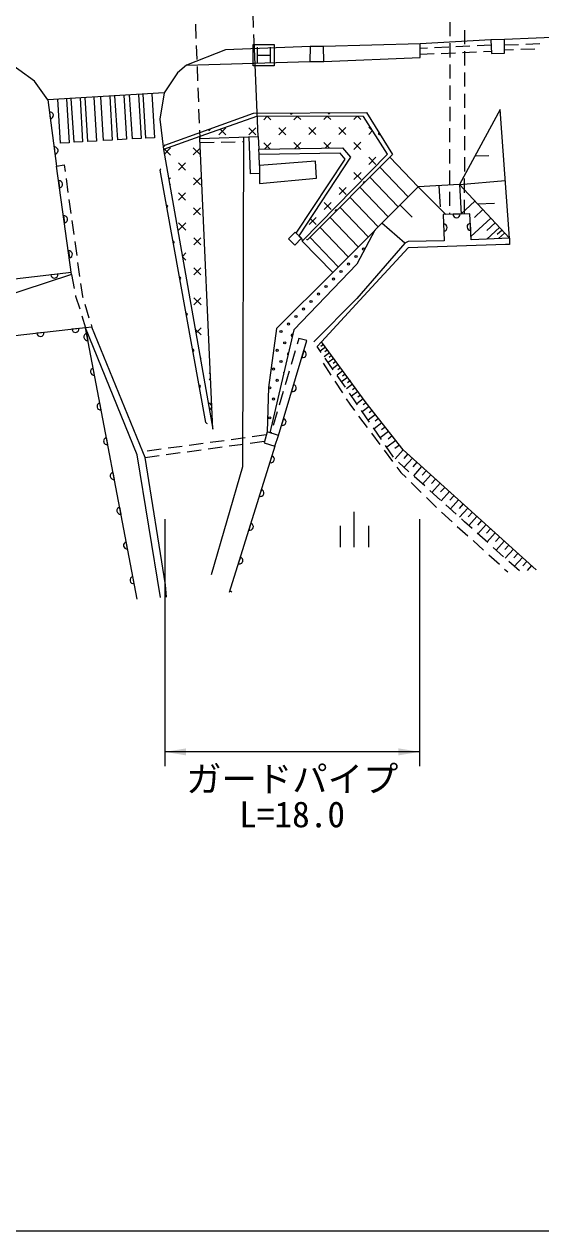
# Model space of a CAD drawing. Units: millimetres, scale not verified. Extents: x -36928797 to 680000, y 20000 to 219661428.
# Drawn here: x 282140 to 318670, y 205000 to 290315 of the extents above; entities that cross this region are included whole.
import ezdxf
from ezdxf.enums import TextEntityAlignment as Align

# ---------------------------------------------------------------- set-up
doc = ezdxf.new("R2010")
doc.units = ezdxf.units.MM
doc.header["$LTSCALE"] = 1000
for name, color, linetype, lineweight in [('M-BGD', 7, 'Continuous', 13), ('M-STR-HTXT', 7, 'Continuous', 13), ('M-TTL-BAND', 7, 'Continuous', 25)]:
    doc.layers.add(name, color=color, linetype=linetype, lineweight=lineweight)
doc.styles.add('ＭＳ ゴシック', font='')
doc.styles.get('ＭＳ ゴシック').set_extended_font_data('MS Gothic')

# ---------------------------------------------------------------- blocks, each defined once
blk = doc.blocks.new('荒地')
at = {"color": 7, "linetype": 'Continuous', "lineweight": 13}
for p, q in [((0, -1.25), (0, 1.25)), ((-1, 0.25), (-1, -1.25)), ((1, 0.25), (1, -1.25))]:
    blk.add_line(p, q, dxfattribs=at)
blk = doc.blocks.new('filled_arrow')
at = {"color": 0, "linetype": 'Continuous', "lineweight": -2}
blk.add_solid([(7.5, 1.25), (0, 0), (7.5, -1.25)], dxfattribs=at)

msp = doc.modelspace()

# ---------------------------------------------------------------- linework, layer by layer
at = {"layer": 'M-BGD'}
for p, q in [((298366, 290070), (298326, 291069)), ((294249, 290310), (294287, 289311)), ((312225, 290465), (312225, 289465)), ((298427, 288572), (298387, 289571)), ((313292, 288898), (313294, 289898)), ((316091, 289240), (315139, 289212)), ((323816, 289554), (316091, 289240)), ((316107, 288260), (316091, 289240)), ((296369, 288490), (293619, 287417)), ((294306, 288811), (294344, 287812)), ((302361, 288728), (296369, 288490)), ((298326, 287372), (298326, 288872)), ((298326, 288872), (299826, 288872)), ((298680, 282361), (298427, 288572)), ((298607, 288685), (298607, 287560)), ((299544, 288685), (299544, 287560)), ((299826, 288872), (299826, 287372)), ((302361, 288728), (302342, 287668)), ((303314, 288738), (302361, 288728)), ((310126, 288927), (303314, 288738)), ((303320, 287685), (303314, 288738)), ((315139, 289212), (310126, 288927)), ((310130, 287954), (310126, 288927)), ((310659, 288622), (310128, 288599)), ((312157, 288687), (311158, 288644)), ((312224, 288965), (312224, 287965)), ((313656, 288752), (312657, 288708)), ((313291, 287398), (313292, 288398)), ((315154, 288817), (314155, 288773)), ((314625, 288379), (315170, 288403)), ((315139, 289212), (315177, 288233)), ((316097, 288845), (317097, 288885)), ((316746, 288490), (316104, 288463)), ((318245, 288552), (317246, 288511)), ((317596, 288905), (318595, 288945)), ((282862, 286281), (280664, 287874)), ((293619, 287417), (302342, 287668)), ((298607, 288122), (299544, 288122)), ((302342, 287668), (303320, 287685)), ((303320, 287685), (310130, 287954)), ((310130, 288186), (311129, 288229)), ((311628, 288250), (312627, 288293)), ((313127, 288315), (314126, 288358)), ((315177, 288233), (316107, 288260)), ((292988, 286867), (292029, 285449)), ((293619, 287417), (292988, 286867)), ((294363, 287312), (294401, 286313)), ((299826, 287372), (298326, 287372)), ((312224, 287465), (312224, 286465)), ((313289, 285898), (313290, 286898)), ((283809, 284966), (282862, 286281)), ((294421, 285813), (294459, 284814)), ((312223, 285965), (312223, 284965)), ((292029, 285449), (283809, 284966)), ((283809, 284966), (284436, 280274)), ((284705, 281903), (284514, 285008)), ((285137, 285044), (285317, 281933)), ((285665, 281959), (285473, 285064)), ((286096, 285101), (286277, 281990)), ((286643, 282016), (286451, 285122)), ((287074, 285158), (287254, 282047)), ((287760, 282082), (287568, 285187)), ((288191, 285224), (288372, 282113)), ((288755, 282141), (288563, 285246)), ((289186, 285282), (289367, 282171)), ((289791, 282201), (289599, 285307)), ((290222, 285343), (290402, 282232)), ((290744, 282257), (290552, 285363)), ((291176, 285399), (291356, 282288)), ((292029, 285449), (291736, 283607)), ((313288, 284398), (313289, 285398)), ((283924, 284107), (283990, 283611)), ((294478, 284315), (294516, 283315)), ((312223, 284465), (312223, 283465)), ((315783, 284286), (312929, 278970)), ((316444, 275184), (315783, 284286)), ((291736, 283607), (291995, 281444)), ((292094, 281768), (298359, 284024)), ((298632, 283800), (294557, 282378)), ((298359, 284024), (306350, 284074)), ((306126, 283788), (298632, 283800)), ((299321, 283799), (299076, 283552)), ((299576, 283554), (299329, 283799)), ((301430, 283796), (301197, 283560)), ((301697, 283562), (301462, 283795)), ((303540, 283792), (303319, 283569)), ((303819, 283571), (303596, 283792)), ((305649, 283789), (305440, 283578)), ((305940, 283580), (305729, 283789)), ((307821, 281124), (306126, 283788)), ((306350, 284074), (308176, 281097)), ((313286, 282898), (313287, 283898)), ((294535, 282816), (294557, 282227)), ((296396, 282980), (295898, 282478)), ((296398, 282480), (295995, 282880)), ((298520, 282489), (298018, 282987)), ((298518, 282989), (298020, 282487)), ((300641, 282497), (300139, 282995)), ((300639, 282997), (300141, 282495)), ((302762, 282506), (302260, 283004)), ((302760, 283006), (302262, 282504)), ((304884, 282515), (304382, 283013)), ((304882, 283015), (304384, 282513)), ((306803, 282724), (306503, 283022)), ((306765, 282784), (306505, 282522)), ((312222, 282965), (312222, 281965)), ((313284, 281398), (313285, 282398)), ((284255, 281629), (284321, 281133)), ((285317, 281933), (284705, 281903)), ((286277, 281990), (285665, 281959)), ((287254, 282047), (286643, 282016)), ((288372, 282113), (287760, 282082)), ((289367, 282171), (288755, 282141)), ((290402, 282232), (289791, 282201)), ((291356, 282288), (290744, 282257)), ((294557, 282378), (291995, 281444)), ((292477, 281559), (292051, 281129)), ((294600, 281067), (294098, 281565)), ((294587, 281556), (294100, 281065)), ((294557, 282227), (294557, 282378)), ((294557, 282378), (294557, 282227)), ((294557, 282227), (298680, 282361)), ((295491, 261672), (294557, 282227)), ((294570, 281951), (295569, 281971)), ((296069, 281981), (297069, 282001)), ((297569, 282012), (297663, 282013)), ((297591, 259030), (297664, 282328)), ((298141, 279734), (298047, 282340)), ((298680, 282361), (298726, 281472)), ((298726, 281472), (304653, 281581)), ((299530, 281487), (299083, 281930)), ((299583, 281932), (299133, 281479)), ((301621, 281525), (301204, 281939)), ((301704, 281941), (301285, 281519)), ((303713, 281564), (303325, 281948)), ((303825, 281950), (303437, 281559)), ((304653, 281581), (305206, 280906)), ((305949, 281459), (305447, 281957)), ((305947, 281959), (305449, 281457)), ((291995, 281444), (295491, 261672)), ((292479, 281059), (292065, 281469)), ((298747, 281089), (298726, 281472)), ((304485, 281199), (298747, 281089)), ((298773, 280329), (298747, 281089)), ((301373, 275542), (304826, 280777)), ((305206, 280906), (301567, 275348)), ((301801, 274965), (307821, 281124)), ((308176, 281097), (302210, 275101)), ((304826, 280777), (304485, 281199)), ((307014, 280402), (306512, 280900)), ((307012, 280902), (306514, 280400)), ((307591, 281486), (307570, 281465)), ((309999, 278809), (307990, 280918)), ((312222, 281465), (312222, 280465)), ((313283, 279898), (313284, 280898)), ((314019, 280999), (314985, 281031)), ((284436, 280274), (284968, 280356)), ((285499, 272608), (284436, 280274)), ((284968, 280356), (285032, 279899)), ((294996, 262152), (291750, 279991)), ((293544, 280002), (293042, 280500)), ((293542, 280502), (293044, 280000)), ((298773, 280329), (298769, 279758)), ((302740, 280626), (298773, 280329)), ((302799, 279414), (302740, 280626)), ((304892, 280394), (304879, 280407)), ((305957, 279337), (305455, 279835)), ((305955, 279837), (305457, 279335)), ((309291, 278102), (307289, 280205)), ((312221, 279965), (312221, 278965)), ((284580, 279237), (284649, 278742)), ((285100, 279404), (285237, 278413)), ((292486, 279437), (292371, 279321)), ((292488, 278937), (292428, 278997)), ((294609, 278946), (294107, 279444)), ((294607, 279446), (294109, 278944)), ((298769, 279758), (298141, 279734)), ((298769, 279758), (298778, 279059)), ((298778, 279059), (302799, 279414)), ((308584, 277394), (306583, 279496)), ((312929, 278970), (316147, 279268)), ((313281, 278398), (313282, 279398)), ((293553, 277881), (293051, 278379)), ((293551, 278381), (293053, 277879)), ((303953, 272765), (309999, 278809)), ((304901, 278272), (304399, 278770)), ((304899, 278772), (304401, 278270)), ((307877, 276687), (305877, 278787)), ((312929, 278970), (309999, 278809)), ((309999, 278809), (311945, 276862)), ((311464, 278889), (311545, 277410)), ((312221, 278465), (312221, 277465)), ((312929, 278970), (313044, 276891)), ((312929, 278970), (316444, 275184)), ((285306, 277918), (285443, 276928)), ((294618, 276825), (294116, 277323)), ((294616, 277325), (294118, 276823)), ((303845, 277207), (303343, 277705)), ((303843, 277707), (303345, 277205)), ((306462, 275273), (304466, 277369)), ((307169, 275980), (305172, 278078)), ((308717, 277527), (309574, 276670)), ((314006, 277810), (313015, 276891)), ((313280, 276898), (313281, 277898)), ((314194, 277607), (315386, 277658)), ((284923, 276761), (284992, 276265)), ((285512, 276432), (285649, 275442)), ((302787, 276642), (302289, 276140)), ((302789, 276142), (302363, 276564)), ((305754, 274566), (303760, 276660)), ((313657, 276908), (311760, 276857)), ((311760, 276857), (311830, 275003)), ((312220, 276965), (312220, 276869)), ((312959, 276889), (312459, 276876)), ((313740, 275057), (313657, 276908)), ((315134, 276595), (313729, 275292)), ((314570, 277203), (313971, 276647)), ((293562, 275760), (293060, 276258)), ((293560, 276260), (293062, 275758)), ((301307, 275608), (300827, 275130)), ((301743, 275172), (301307, 275608)), ((301730, 275577), (301691, 275538)), ((305047, 273858), (303055, 275950)), ((306928, 275740), (305668, 273347)), ((309042, 274825), (307435, 276246)), ((311785, 276180), (311804, 275680)), ((313710, 275733), (313688, 276232)), ((315740, 275942), (314842, 275109)), ((315437, 276269), (314861, 275735)), ((315924, 275744), (315592, 275436)), ((285717, 274946), (285855, 273956)), ((294627, 274703), (294125, 275201)), ((294625, 275203), (294127, 274701)), ((300827, 275130), (301279, 274689)), ((301279, 274689), (301743, 275172)), ((301567, 275348), (301743, 275172)), ((301743, 275172), (301801, 274965)), ((303953, 272765), (301801, 274965)), ((304339, 273151), (302349, 275241)), ((309042, 274825), (305666, 270908)), ((309295, 274954), (309042, 274825)), ((316165, 274732), (309281, 274510)), ((311830, 275003), (309295, 274954)), ((316444, 275184), (313740, 275057)), ((316108, 275546), (315679, 275148)), ((316450, 274741), (316165, 274732)), ((316444, 275184), (316450, 274741)), ((285266, 274284), (285335, 273789)), ((293568, 274138), (293330, 273898)), ((293570, 273638), (293334, 273873)), ((309281, 274510), (305873, 270803)), ((285923, 273461), (286060, 272470)), ((294635, 272582), (294133, 273080)), ((294633, 273082), (294135, 272580)), ((305668, 273347), (301196, 268710)), ((285479, 272752), (265686, 270427)), ((285499, 272608), (279719, 270725)), ((284521, 272640), (284024, 272581)), ((285499, 272608), (285679, 271624)), ((303953, 272765), (299987, 268800)), ((286129, 271975), (286254, 271068)), ((285769, 271132), (285777, 271088)), ((285777, 271088), (286066, 270178)), ((286254, 271068), (286279, 270987)), ((286426, 270509), (286720, 269553)), ((294644, 270461), (294142, 270959)), ((294642, 270961), (294144, 270459)), ((305666, 270908), (302626, 267853)), ((305873, 270803), (303161, 267852)), ((286217, 269701), (286487, 268849)), ((286487, 268849), (280084, 268120)), ((286018, 268796), (285521, 268739)), ((286924, 268892), (286487, 268849)), ((290120, 259867), (286487, 268849)), ((290133, 249653), (286487, 268849)), ((286867, 269076), (286924, 268892)), ((290529, 260081), (286924, 268892)), ((294653, 268339), (294240, 268749)), ((294651, 268839), (294288, 268474)), ((299987, 268800), (299411, 264618)), ((283534, 268513), (283037, 268456)), ((286657, 267956), (286563, 268447)), ((301196, 268710), (299503, 261429)), ((300118, 261241), (302127, 267939)), ((301087, 268241), (301121, 268386)), ((301568, 268096), (301449, 267694)), ((302127, 267939), (301568, 268096)), ((295235, 267299), (295218, 267281)), ((300783, 266931), (300814, 267064)), ((301307, 267215), (301024, 266256)), ((301912, 267224), (301769, 266745)), ((303161, 267852), (302856, 267520)), ((303140, 267110), (302856, 267520)), ((303437, 267476), (303076, 267203)), ((303299, 267664), (303115, 267525)), ((306311, 263552), (303161, 267852)), ((303724, 267084), (303353, 266803)), ((303580, 267280), (303402, 267145)), ((294660, 266718), (294608, 266666)), ((303276, 266335), (303821, 265496)), ((303994, 265877), (303425, 266699)), ((304024, 266675), (303642, 266386)), ((303874, 266879), (303693, 266743)), ((304336, 266248), (303943, 265951)), ((304180, 266461), (303997, 266323)), ((287123, 265500), (287030, 265991)), ((295314, 265571), (295225, 265660)), ((300488, 265663), (300496, 265698)), ((300883, 265776), (300599, 264817)), ((304663, 265802), (304258, 265496)), ((304848, 264643), (304279, 265466)), ((304500, 266025), (304314, 265885)), ((305003, 265337), (304586, 265022)), ((304833, 265570), (304645, 265428)), ((295328, 265262), (295227, 265160)), ((299411, 264618), (299320, 261485)), ((301194, 264829), (301051, 264351)), ((304093, 265077), (304637, 264238)), ((305358, 264852), (304928, 264527)), ((305222, 265126), (304990, 264951)), ((305544, 264599), (305350, 264453)), ((300458, 264337), (300175, 263378)), ((304910, 263818), (305156, 263439)), ((305463, 263755), (305133, 264232)), ((305729, 264346), (305286, 264011)), ((305702, 263410), (305463, 263755)), ((306116, 263818), (305659, 263473)), ((305922, 264082), (305726, 263934)), ((287590, 263044), (287496, 263535)), ((295414, 263359), (295233, 263539)), ((295420, 263225), (295247, 263051)), ((300033, 262899), (299750, 261940)), ((305156, 263439), (305485, 263001)), ((306556, 262177), (305986, 262999)), ((306529, 263274), (306048, 262911)), ((306318, 263543), (306118, 263392)), ((308932, 260220), (306311, 263552)), ((306749, 262994), (306527, 262826)), ((300476, 262435), (300332, 261956)), ((305785, 262601), (306385, 261801)), ((306970, 262714), (306454, 262324)), ((307429, 262130), (306877, 261712)), ((307199, 262422), (306954, 262237)), ((288056, 260588), (287963, 261079)), ((297773, 261066), (296782, 260931)), ((299259, 261268), (298268, 261133)), ((299320, 261485), (299104, 260716)), ((300118, 261241), (299320, 261485)), ((299608, 261460), (299591, 261402)), ((299867, 260473), (300118, 261241)), ((306685, 261402), (307286, 260602)), ((307409, 260944), (306840, 261766)), ((307909, 261520), (307319, 261074)), ((307669, 261825), (307399, 261621)), ((308160, 261202), (307864, 260979)), ((291828, 260257), (290837, 260123)), ((293314, 260459), (292323, 260325)), ((293660, 260086), (294650, 260222)), ((294800, 260662), (293809, 260527)), ((295146, 260290), (296136, 260426)), ((296287, 260864), (295296, 260729)), ((296632, 260494), (297622, 260630)), ((299867, 260473), (296645, 250135)), ((298118, 260698), (299108, 260834)), ((299104, 260716), (299867, 260473)), ((308263, 259710), (307694, 260532)), ((308410, 260884), (307780, 260408)), ((308678, 260557), (308349, 260308)), ((308932, 260220), (308367, 259593)), ((318328, 251741), (308932, 260220)), ((291781, 249775), (290120, 259867)), ((290687, 259679), (290529, 260081)), ((290687, 259679), (291678, 259815)), ((292124, 250664), (290687, 259679)), ((292173, 259883), (293164, 260019)), ((299657, 259797), (299508, 259320)), ((307586, 260202), (308186, 259402)), ((309343, 258671), (308616, 259358)), ((309258, 259925), (308973, 259609)), ((309585, 259631), (309006, 258990)), ((288523, 258132), (288429, 258623)), ((295379, 251401), (297591, 259030)), ((308487, 259002), (308772, 258622)), ((308772, 258622), (309146, 258255)), ((309913, 259335), (309622, 259012)), ((310242, 259038), (309655, 258388)), ((310569, 258743), (310276, 258418)), ((309503, 257904), (310217, 257204)), ((310458, 257667), (309714, 258335)), ((310897, 258447), (310312, 257798)), ((311224, 258152), (310932, 257828)), ((311551, 257857), (310967, 257210)), ((298913, 257410), (298764, 256933)), ((310573, 256853), (311287, 256153)), ((311574, 256665), (310830, 257333)), ((311877, 257563), (311585, 257240)), ((312203, 257268), (311621, 256623)), ((312528, 256975), (312237, 256653)), ((288989, 255676), (288896, 256167)), ((312690, 255663), (311946, 256331)), ((312853, 256681), (312273, 256038)), ((313178, 256389), (312888, 256067)), ((313502, 256096), (312923, 255454)), ((311645, 255804), (312389, 255135)), ((313280, 255134), (313062, 255329)), ((313806, 254661), (313280, 255134)), ((313826, 255804), (313537, 255483)), ((314150, 255512), (313572, 254871)), ((314473, 255220), (314184, 254900)), ((298169, 255023), (298020, 254546)), ((312761, 254801), (313504, 254133)), ((314922, 253659), (314178, 254327)), ((314796, 254929), (314219, 254290)), ((315118, 254638), (314830, 254319)), ((315440, 254347), (314865, 253710)), ((289456, 253220), (289362, 253711)), ((313876, 253799), (314620, 253130)), ((315761, 254058), (315474, 253739)), ((316082, 253768), (315509, 253132)), ((316403, 253478), (316117, 253161)), ((297425, 252637), (297276, 252159)), ((314992, 252796), (315736, 252128)), ((316038, 252657), (315294, 253325)), ((316724, 253189), (316151, 252555)), ((317043, 252901), (316758, 252584)), ((317363, 252612), (316792, 251980)), ((316108, 251793), (316330, 251594)), ((317154, 251655), (316410, 252323)), ((317682, 252324), (317397, 252008)), ((318001, 252036), (317692, 251694)), ((318319, 251749), (318311, 251740)), ((289922, 250763), (289829, 251255)), ((292215, 249807), (292124, 250664)), ((296681, 250250), (296645, 250135))]:
    msp.add_line(p, q, dxfattribs=at)
for centre in [(305602, 273884), (306133, 274414), (305072, 273353), (304011, 272293), (304542, 272823), (302950, 271232), (303481, 271763), (302420, 270702), (301359, 269642), (301889, 270172), (300829, 269111), (300298, 268581), (300033, 267255), (300563, 267786), (300298, 266460), (299767, 265930), (299502, 264604), (300032, 265134), (299767, 263808), (299502, 262483)]:
    msp.add_circle(centre, 75, dxfattribs=at)
for centre, radius, start, end in [((283957, 283859), 250, 277.61079, 97.60981), ((301022, 284041), 75, 180.35772, 0.35772), ((301022, 284041), 37.5, 180.35772, 0.35772), ((303686, 284057), 75, 180.35772, 0.35772), ((303686, 284057), 37.5, 180.35772, 0.35772), ((295226, 282896), 75, 199.80084, 19.80084), ((295226, 282896), 37.5, 199.80084, 19.80084), ((307263, 282585), 75, 121.52576, 301.52347), ((307263, 282585), 37.5, 121.52617, 301.52306), ((284288, 281381), 250, 277.60994, 97.61066), ((292120, 281698), 75, 109.80084, 199.80084), ((291824, 280004), 75, 100.31219, 190.31219), ((284614, 278989), 250, 277.89313, 97.89313), ((306187, 279098), 75, 45.14073, 225.14073), ((306187, 279098), 37.5, 45.14073, 225.14073), ((292213, 277442), 75, 280.31219, 100.31219), ((292213, 277442), 37.5, 280.31132, 100.31307), ((284958, 276513), 250, 277.89313, 97.89313), ((304199, 277100), 75, 45.14073, 225.14073), ((304199, 277100), 37.5, 45.14073, 225.14073), ((312709, 276882), 250, 181.55474, 1.55474), ((311795, 275930), 250, 272.15272, 92.15153), ((313699, 275982), 250, 92.5558, 272.5558), ((292677, 274894), 75, 280.31219, 100.31219), ((292677, 274894), 37.5, 280.31157, 100.31281), ((302157, 275154), 75, 225.14073, 315.14073), ((285301, 274037), 250, 277.89313, 97.89313), ((284273, 272611), 250, 186.70182, 6.70182), ((293141, 272345), 75, 280.31219, 100.31219), ((293141, 272345), 37.5, 280.31132, 100.31307), ((293604, 269797), 75, 280.31219, 100.31219), ((293604, 269797), 37.5, 280.31157, 100.31281), ((285769, 268768), 250, 186.50279, 6.50279), ((283285, 268484), 250, 186.50279, 6.50279), ((286610, 268202), 250, 100.7542, 280.7542), ((301094, 268316), 75, 68.54415, 265.26752), ((294068, 267249), 75, 280.31219, 100.31219), ((294068, 267249), 37.5, 280.31132, 100.31307), ((300828, 266990), 75, 101.28605, 232.52562), ((301840, 266985), 250, 253.3067, 73.30594), ((287077, 265746), 250, 100.7542, 280.7542), ((300563, 265664), 75, 153.07394, 180.73772), ((294532, 264700), 75, 280.31219, 100.31219), ((294532, 264700), 37.5, 280.31157, 100.31281), ((301122, 264590), 250, 253.30632, 73.30632), ((287543, 263289), 250, 100.7542, 280.7542), ((295069, 262165), 75, 190.31219, 280.31219), ((300404, 262195), 250, 253.30632, 73.30632), ((288010, 260833), 250, 100.75396, 280.75444), ((299582, 259558), 250, 252.68772, 72.68772), ((288476, 258377), 250, 100.7542, 280.7542), ((298839, 257172), 250, 252.68772, 72.68772), ((288943, 255921), 250, 100.7542, 280.7542), ((298095, 254785), 250, 252.68772, 72.68772), ((289409, 253465), 250, 100.7542, 280.7542), ((297351, 252398), 250, 252.68735, 72.68809), ((289875, 251009), 250, 100.7542, 280.7542), ((296607, 250011), 250, 33.15238, 72.68772)]:
    msp.add_arc(centre, radius, start, end, dxfattribs=at)
at = {"layer": 'M-STR-HTXT'}
for p, q in [((292094, 255320), (292094, 237864)), ((310094, 255320), (310094, 237864)), ((310094, 238864), (292094, 238864))]:
    msp.add_line(p, q, dxfattribs=at)
at = {"layer": 'M-TTL-BAND'}
msp.add_line((40000, 205000), (579000, 205000), dxfattribs=at)

# ---------------------------------------------------------------- block references
at = {"layer": 'M-BGD', "xscale": 1000, "yscale": 1000, "rotation": 1e-05}
msp.add_blockref('荒地', (305473, 254584), dxfattribs=at)
at = {"layer": 'M-STR-HTXT', "xscale": 200, "yscale": 200}
msp.add_blockref('filled_arrow', (292094, 238864), dxfattribs=at)
at = {"layer": 'M-STR-HTXT', "xscale": 200, "yscale": 200, "rotation": 180}
msp.add_blockref('filled_arrow', (310094, 238864), dxfattribs=at)

# ---------------------------------------------------------------- texts
at = {"layer": 'M-STR-HTXT', "style": 'ＭＳ ゴシック'}
for s, p in [('ガードパイプ', (293594, 237864)), ('L=18.0', (297344, 235364))]:
    msp.add_text(s, height=1833, dxfattribs=at).set_placement(p, align=Align.TOP_LEFT)

doc.saveas('drawing.dxf')
